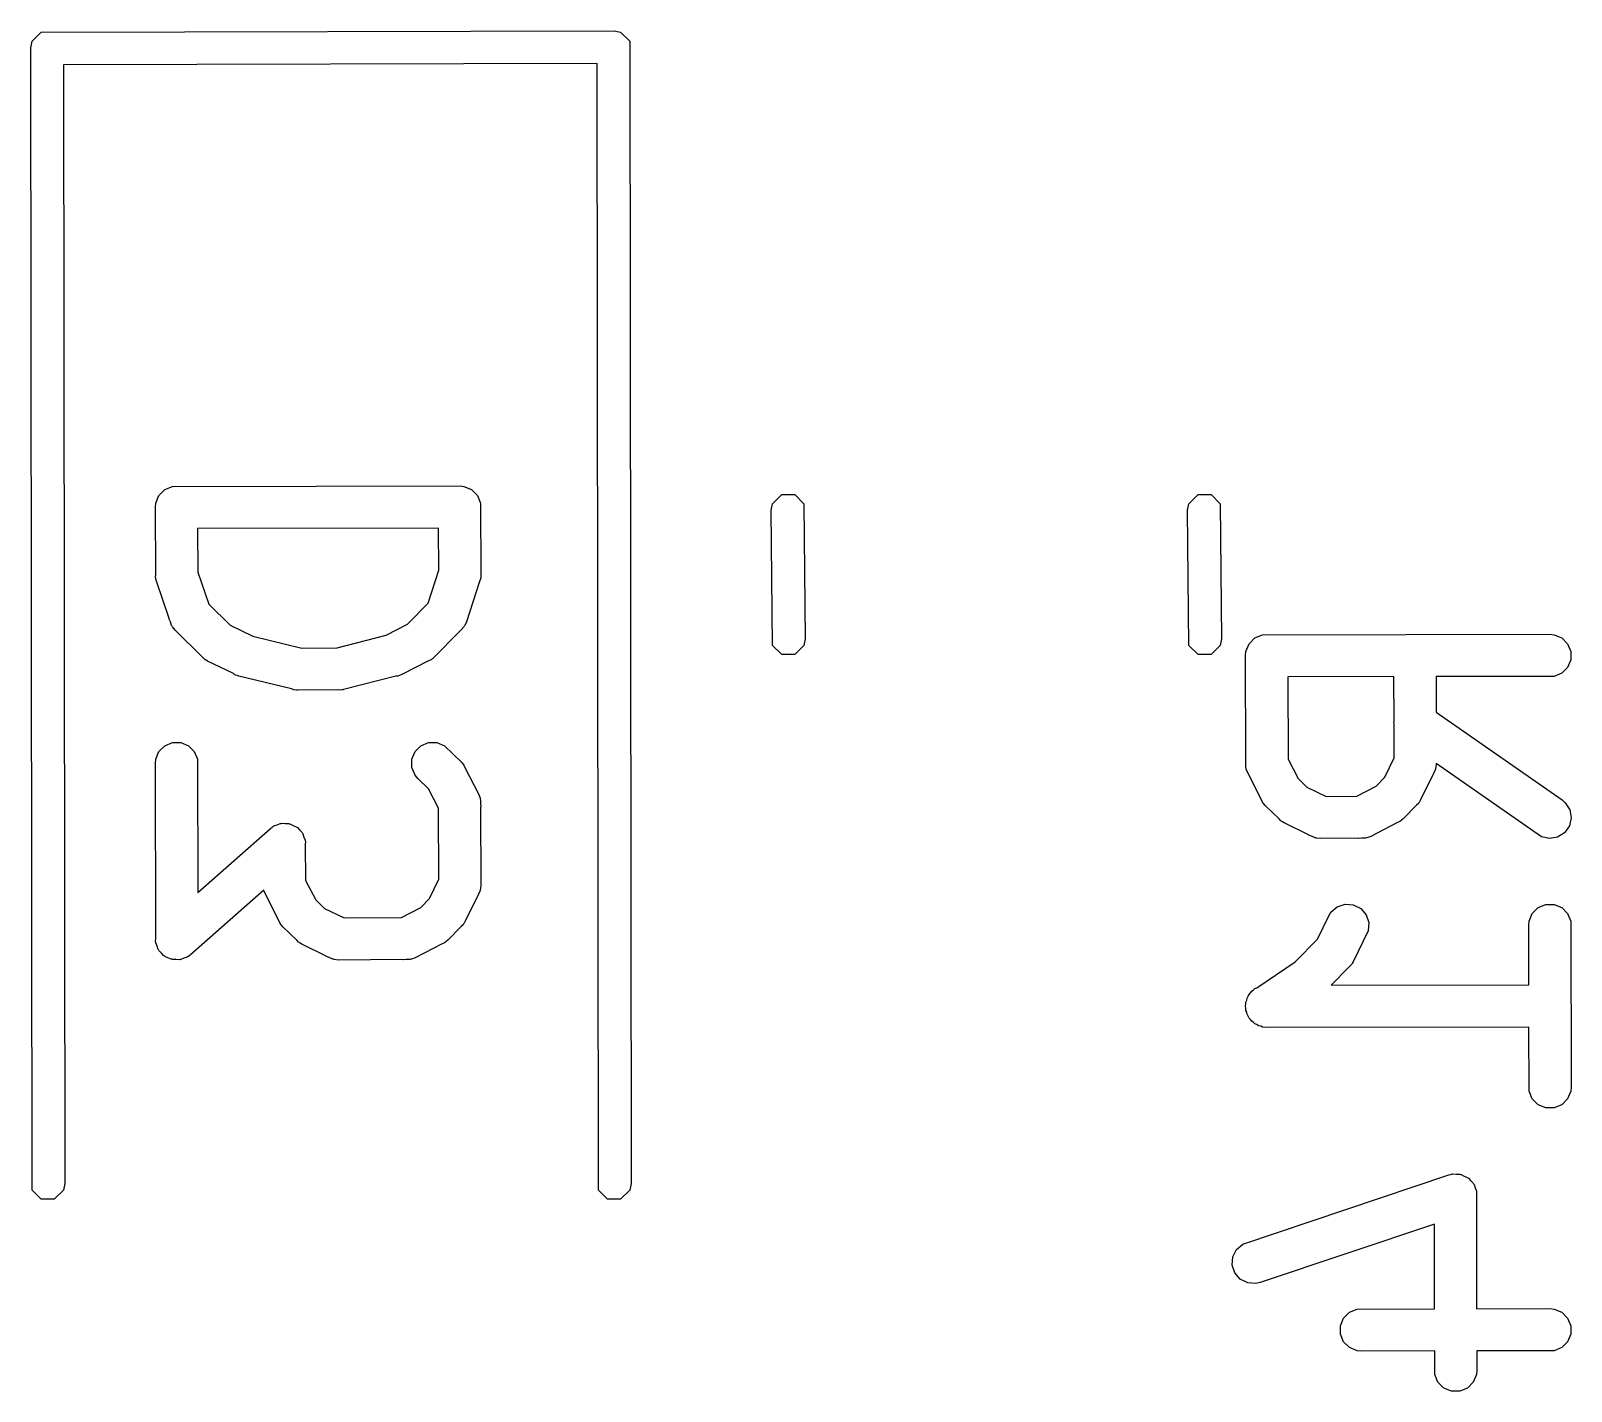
# Model space of a CAD drawing. Extents: x 195 to 310, y -208 to -141.
# Drawn here: x 249.59 to 255.03, y -181.88 to -177.08 of the extents above; entities that cross this region are included whole.
import ezdxf

# ---------------------------------------------------------------- set-up
doc = ezdxf.new("R2010")
doc.units = 0
doc.layers.add('BLACK', color=7, linetype='CONTINUOUS')

msp = doc.modelspace()

# ---------------------------------------------------------------- linework, layer by layer
at = {"layer": 'BLACK', "linetype": 'CONTINUOUS'}
for p, q in [((249.59, -177.14), (249.594567, -177.117039)), ((249.594567, -177.117039), (249.627039, -177.084567)), ((249.627039, -177.084567), (251.65, -177.08)), ((251.65, -177.08), (251.672961, -177.084567)), ((251.672961, -177.084567), (251.705433, -177.117039)), ((251.705433, -177.117039), (251.71, -181.15)), ((249.594567, -181.172961), (249.59, -177.14)), ((251.590062, -177.19562), (249.705526, -177.199874)), ((249.705526, -177.199874), (249.71, -181.15)), ((251.594567, -181.172961), (251.590062, -177.19562)), ((250.063151, -178.699545), (250.090187, -178.688346)), ((250.090187, -178.688346), (251.104819, -178.686905)), ((251.104819, -178.686905), (251.119451, -178.688346)), ((251.119451, -178.688346), (251.146487, -178.699545)), ((250.029819, -178.761905), (250.03126, -178.747273)), ((250.03126, -178.747273), (250.042459, -178.720237)), ((250.042459, -178.720237), (250.063151, -178.699545)), ((251.146487, -178.699545), (251.167179, -178.720237)), ((251.167179, -178.720237), (251.178378, -178.747273)), ((251.178378, -178.747273), (251.179819, -179)), ((252.205, -178.772936), (252.209567, -178.749975)), ((252.209567, -178.749975), (252.242039, -178.717503)), ((252.242039, -178.717503), (252.287961, -178.717503)), ((252.287961, -178.717503), (252.320433, -178.749975)), ((252.320433, -178.749975), (252.325, -179.227064)), ((253.675, -178.772936), (253.679567, -178.749975)), ((253.679567, -178.749975), (253.712039, -178.717503)), ((253.712039, -178.717503), (253.757961, -178.717503)), ((253.757961, -178.717503), (253.790433, -178.749975)), ((253.790433, -178.749975), (253.795, -179.227064)), ((250.031169, -178.998674), (250.029819, -178.761905)), ((252.209567, -179.250025), (252.205, -178.772936)), ((253.679567, -179.250025), (253.675, -178.772936)), ((251.030239, -178.83559), (250.178888, -178.836799)), ((250.178888, -178.836799), (250.17977, -178.991406)), ((251.031086, -178.984257), (251.030239, -178.83559)), ((250.030408, -179.00938), (250.031169, -178.998674)), ((250.031251, -179.013088), (250.030408, -179.00938)), ((250.03126, -179.014632), (250.031251, -179.013088)), ((250.032018, -179.016463), (250.03126, -179.014632)), ((250.033668, -179.023717), (250.032018, -179.016463)), ((250.078879, -179.155507), (250.033668, -179.023717)), ((250.17977, -178.991406), (250.218562, -179.104485)), ((250.993348, -179.100853), (251.031086, -178.984257)), ((251.1745, -179.023992), (251.128351, -179.166574)), ((251.178378, -179.014632), (251.1745, -179.023992)), ((251.178748, -179.010868), (251.178378, -179.014632)), ((251.17923, -179.009381), (251.178748, -179.010868)), ((251.179819, -179), (251.179089, -179.007406)), ((251.179089, -179.007406), (251.17923, -179.009381)), ((250.218562, -179.104485), (250.294286, -179.178762)), ((250.920558, -179.175061), (250.993348, -179.100853)), ((250.078879, -179.157488), (250.078879, -179.155507)), ((250.082834, -179.167037), (250.078879, -179.157488)), ((250.087281, -179.179999), (250.082834, -179.167037)), ((250.089046, -179.182034), (250.087281, -179.179999)), ((250.090078, -179.184525), (250.089046, -179.182034)), ((250.099405, -179.19589), (250.090078, -179.184525)), ((250.294286, -179.178762), (250.374096, -179.217487)), ((250.845421, -179.213753), (250.920558, -179.175061)), ((251.119561, -179.184525), (251.109813, -179.194462)), ((251.120592, -179.182034), (251.119561, -179.184525)), ((251.122357, -179.18), (251.120592, -179.182034)), ((251.128351, -179.166574), (251.122357, -179.18)), ((250.195172, -179.289827), (250.099405, -179.19589)), ((250.374096, -179.217487), (250.547219, -179.259513)), ((250.671991, -179.258371), (250.845421, -179.213753)), ((251.101479, -179.202958), (251.014994, -179.291128)), ((251.103183, -179.202107), (251.101479, -179.202958)), ((251.109813, -179.194462), (251.103183, -179.202107)), ((252.325, -179.227064), (252.320433, -179.250025)), ((253.795, -179.227064), (253.790433, -179.250025)), ((253.892459, -179.244046), (253.913151, -179.223354)), ((253.913151, -179.223354), (253.940187, -179.212155)), ((253.940187, -179.212155), (254.954819, -179.210714)), ((254.954819, -179.210714), (254.969451, -179.212155)), ((254.969451, -179.212155), (254.996487, -179.223354)), ((254.996487, -179.223354), (255.017179, -179.244046)), ((250.201692, -179.297345), (250.195172, -179.289827)), ((250.547219, -179.259513), (250.671991, -179.258371)), ((251.009244, -179.295846), (251.007945, -179.297345)), ((251.014994, -179.291128), (251.009244, -179.295846)), ((252.242039, -179.282497), (252.209567, -179.250025)), ((252.287961, -179.282497), (252.242039, -179.282497)), ((252.320433, -179.250025), (252.287961, -179.282497)), ((253.712039, -179.282497), (253.679567, -179.250025)), ((253.757961, -179.282497), (253.712039, -179.282497)), ((253.790433, -179.250025), (253.757961, -179.282497)), ((253.879819, -179.285714), (253.88126, -179.271082)), ((253.881164, -179.655016), (253.879819, -179.285714)), ((253.88126, -179.271082), (253.892459, -179.244046)), ((255.017179, -179.244046), (255.028378, -179.271082)), ((255.028378, -179.271082), (255.028378, -179.300346)), ((250.204885, -179.299355), (250.201692, -179.297345)), ((250.206008, -179.300456), (250.204885, -179.299355)), ((250.20784, -179.301214), (250.206008, -179.300456)), ((250.214135, -179.305177), (250.20784, -179.301214)), ((250.305367, -179.349445), (250.214135, -179.305177)), ((250.310878, -179.353528), (250.305367, -179.349445)), ((250.994816, -179.304105), (250.900264, -179.352796)), ((251.003628, -179.300456), (250.994816, -179.304105)), ((251.006532, -179.298072), (251.003628, -179.300456)), ((251.007945, -179.297345), (251.006532, -179.298072)), ((254.996487, -179.348074), (254.969451, -179.359273)), ((255.017179, -179.327382), (254.996487, -179.348074)), ((255.028378, -179.300346), (255.017179, -179.327382)), ((250.321893, -179.357463), (250.310878, -179.353528)), ((250.323104, -179.358051), (250.321893, -179.357463)), ((250.323644, -179.358089), (250.323104, -179.358051)), ((250.324724, -179.358475), (250.323644, -179.358089)), ((250.511089, -179.403715), (250.324724, -179.358475)), ((250.518758, -179.406892), (250.511089, -179.403715)), ((250.879135, -179.358576), (250.694437, -179.406094)), ((250.886532, -179.358051), (250.879135, -179.358576)), ((250.897514, -179.353848), (250.886532, -179.358051)), ((250.898759, -179.353528), (250.897514, -179.353848)), ((250.899194, -179.353205), (250.898759, -179.353528)), ((250.900264, -179.352796), (250.899194, -179.353205)), ((254.403898, -179.360076), (254.028704, -179.360609)), ((254.028704, -179.360609), (254.029762, -179.651157)), ((254.404475, -179.518438), (254.403898, -179.360076)), ((254.969451, -179.359273), (254.55251, -179.359865)), ((254.55251, -179.359865), (254.552969, -179.485899)), ((250.527872, -179.407789), (250.518758, -179.406892)), ((250.529744, -179.408244), (250.527872, -179.407789)), ((250.530836, -179.408081), (250.529744, -179.408244)), ((250.53339, -179.408333), (250.530836, -179.408081)), ((250.671969, -179.407065), (250.53339, -179.408333)), ((250.679893, -179.408244), (250.671969, -179.407065)), ((250.688917, -179.406909), (250.679893, -179.408244)), ((250.690879, -179.406892), (250.688917, -179.406909)), ((250.6919, -179.406469), (250.690879, -179.406892)), ((250.694437, -179.406094), (250.6919, -179.406469)), ((254.552969, -179.485899), (254.997829, -179.7957)), ((254.403646, -179.522184), (254.404475, -179.518438)), ((254.404507, -179.527064), (254.403646, -179.522184)), ((254.404943, -179.646733), (254.404507, -179.527064)), ((250.042459, -179.624999), (250.063151, -179.604307)), ((250.063151, -179.604307), (250.090187, -179.593108)), ((250.090187, -179.593108), (250.119451, -179.593108)), ((250.119451, -179.593108), (250.146487, -179.604307)), ((250.146487, -179.604307), (250.167179, -179.624999)), ((250.947219, -179.625), (250.967912, -179.604307)), ((250.967912, -179.604307), (250.994948, -179.593108)), ((250.994948, -179.593108), (251.024211, -179.593108)), ((251.024211, -179.593108), (251.051247, -179.604306)), ((251.051247, -179.604306), (251.110232, -179.661252)), ((250.029819, -179.666667), (250.03126, -179.652035)), ((250.031222, -180.28383), (250.029819, -179.666667)), ((250.03126, -179.652035), (250.042459, -179.624999)), ((250.167179, -179.624999), (250.178378, -179.652035)), ((250.178378, -179.652035), (250.179446, -180.122014)), ((250.936021, -179.652036), (250.947219, -179.625)), ((250.936021, -179.681299), (250.936021, -179.652036)), ((251.110232, -179.661252), (251.11495, -179.667001)), ((251.11495, -179.667001), (251.11645, -179.668302)), ((251.11645, -179.668302), (251.117177, -179.669715)), ((251.117177, -179.669715), (251.11956, -179.672618)), ((251.11956, -179.672618), (251.123209, -179.681428)), ((253.880408, -179.657285), (253.881164, -179.655016)), ((253.881213, -179.668626), (253.880408, -179.657285)), ((253.88126, -179.681298), (253.881213, -179.668626)), ((254.029762, -179.651157), (254.065133, -179.719845)), ((254.371576, -179.715499), (254.404943, -179.646733)), ((254.553557, -179.667384), (254.552187, -179.681298)), ((254.924623, -179.925795), (254.553557, -179.667384)), ((250.94722, -179.708335), (250.936021, -179.681299)), ((250.956548, -179.719701), (250.94722, -179.708335)), ((250.994504, -179.756345), (250.956548, -179.719701)), ((251.123209, -179.681428), (251.171901, -179.775983)), ((253.882291, -179.683787), (253.88126, -179.681298)), ((253.882482, -179.686475), (253.882291, -179.683787)), ((253.887737, -179.700207), (253.882482, -179.686475)), ((253.936429, -179.794763), (253.887737, -179.700207)), ((254.065133, -179.719845), (254.096461, -179.75009)), ((254.341331, -179.746827), (254.371576, -179.715499)), ((254.539766, -179.709555), (254.498091, -179.795445)), ((254.540988, -179.708334), (254.539766, -179.709555)), ((254.544657, -179.699474), (254.540988, -179.708334)), ((254.550965, -179.686476), (254.544657, -179.699474)), ((254.551156, -179.683786), (254.550965, -179.686476)), ((254.552187, -179.681298), (254.551156, -179.683786)), ((251.029893, -179.825067), (250.994504, -179.756345)), ((251.171901, -179.775983), (251.177156, -179.789714)), ((254.096461, -179.75009), (254.164842, -179.78327)), ((254.164842, -179.78327), (254.272474, -179.782285)), ((254.272474, -179.782285), (254.341331, -179.746827)), ((251.031094, -180.075386), (251.029893, -179.825067)), ((251.177156, -179.789714), (251.177347, -179.792403)), ((251.177347, -179.792403), (251.178378, -179.794892)), ((251.178378, -179.794892), (251.178439, -179.807783)), ((251.178439, -179.807783), (251.17923, -179.818904)), ((251.17923, -179.818904), (251.178503, -179.821083)), ((251.178503, -179.821083), (251.179819, -180.095238)), ((253.940078, -179.803572), (253.936429, -179.794763)), ((253.94246, -179.806474), (253.940078, -179.803572)), ((253.943188, -179.807888), (253.94246, -179.806474)), ((253.944686, -179.809187), (253.943188, -179.807888)), ((253.949405, -179.814937), (253.944686, -179.809187)), ((253.99844, -179.862278), (253.949405, -179.814937)), ((254.483764, -179.81352), (254.436423, -179.862556)), ((254.490259, -179.807888), (254.483764, -179.81352)), ((254.492238, -179.804742), (254.490259, -179.807888)), ((254.493369, -179.803572), (254.492238, -179.804742)), ((254.494126, -179.801744), (254.493369, -179.803572)), ((254.498091, -179.795445), (254.494126, -179.801744)), ((254.997829, -179.7957), (255.008989, -179.805271)), ((255.008989, -179.805271), (255.024716, -179.82995)), ((255.024716, -179.82995), (255.029802, -179.858767)), ((250.436383, -179.895938), (250.442707, -179.891416)), ((250.442707, -179.891416), (250.444103, -179.890021)), ((250.444103, -179.890021), (250.445426, -179.889472)), ((250.445426, -179.889472), (250.448344, -179.887387)), ((250.448344, -179.887387), (250.459881, -179.883485)), ((250.459881, -179.883485), (250.471139, -179.878822)), ((250.471139, -179.878822), (250.47367, -179.878822)), ((250.47367, -179.878822), (250.476065, -179.878012)), ((250.476065, -179.878012), (250.488218, -179.878822)), ((250.488218, -179.878822), (250.500403, -179.878822)), ((250.500403, -179.878822), (250.502739, -179.879789)), ((250.502739, -179.879789), (250.505263, -179.879958)), ((250.505263, -179.879958), (250.516188, -179.88536)), ((250.516188, -179.88536), (250.527439, -179.890021)), ((250.527439, -179.890021), (250.529225, -179.891807)), ((250.529225, -179.891807), (250.531495, -179.89293)), ((250.531495, -179.89293), (250.53952, -179.902102)), ((254.004073, -179.868773), (253.99844, -179.862278)), ((254.007218, -179.870752), (254.004073, -179.868773)), ((254.008389, -179.871883), (254.007218, -179.870752)), ((254.010216, -179.87264), (254.008389, -179.871883)), ((254.016516, -179.876605), (254.010216, -179.87264)), ((254.102405, -179.91828), (254.016516, -179.876605)), ((254.416249, -179.875531), (254.321693, -179.924224)), ((254.425058, -179.871883), (254.416249, -179.875531)), ((254.42796, -179.8695), (254.425058, -179.871883)), ((254.429374, -179.868773), (254.42796, -179.8695)), ((254.430673, -179.867274), (254.429374, -179.868773)), ((254.436423, -179.862556), (254.430673, -179.867274)), ((255.023472, -179.887338), (255.00669, -179.911312)), ((255.029802, -179.858767), (255.023472, -179.887338)), ((250.179446, -180.122014), (250.436383, -179.895938)), ((250.53952, -179.902102), (250.548131, -179.910713)), ((250.548131, -179.910713), (250.549099, -179.913049)), ((250.549099, -179.913049), (250.550765, -179.914954)), ((250.550765, -179.914954), (250.554666, -179.926491)), ((250.554666, -179.926491), (250.55933, -179.937749)), ((250.55933, -179.937749), (250.559353, -179.94035)), ((250.559353, -179.94035), (250.56014, -179.942675)), ((250.56014, -179.942675), (250.559467, -179.952766)), ((254.103627, -179.919502), (254.102405, -179.91828)), ((254.112486, -179.923171), (254.103627, -179.919502)), ((254.125485, -179.929479), (254.112486, -179.923171)), ((254.128174, -179.92967), (254.125485, -179.929479)), ((254.130663, -179.930701), (254.128174, -179.92967)), ((254.145295, -179.932142), (254.130663, -179.930701)), ((254.276924, -179.930937), (254.145295, -179.932142)), ((254.278771, -179.931553), (254.276924, -179.930937)), ((254.288985, -179.930827), (254.278771, -179.931553)), ((254.302784, -179.930701), (254.288985, -179.930827)), ((254.305273, -179.929669), (254.302784, -179.930701)), ((254.307961, -179.929479), (254.305273, -179.929669)), ((254.321693, -179.924224), (254.307961, -179.929479)), ((254.953194, -179.932124), (254.924623, -179.925795)), ((254.982012, -179.927039), (254.953194, -179.932124)), ((255.00669, -179.911312), (254.982012, -179.927039)), ((250.559467, -179.952766), (250.560627, -180.07956)), ((250.560627, -180.07956), (250.596085, -180.148417)), ((250.997767, -180.144071), (251.031094, -180.075386)), ((251.177347, -180.112358), (251.177156, -180.115048)), ((251.178378, -180.10987), (251.177347, -180.112358)), ((251.179819, -180.095238), (251.178378, -180.10987)), ((250.413368, -180.114121), (250.154207, -180.342157)), ((250.413434, -180.115047), (250.413368, -180.114121)), ((250.418689, -180.128779), (250.413434, -180.115047)), ((250.467381, -180.223335), (250.418689, -180.128779)), ((250.596085, -180.148417), (250.627413, -180.178662)), ((250.967521, -180.175398), (250.997767, -180.144071)), ((251.165957, -180.138127), (251.124282, -180.224017)), ((251.167179, -180.136906), (251.165957, -180.138127)), ((251.170848, -180.128046), (251.167179, -180.136906)), ((251.177156, -180.115048), (251.170848, -180.128046)), ((254.203391, -180.172938), (254.231152, -180.163684)), ((254.231152, -180.163684), (254.260342, -180.165758)), ((254.260342, -180.165758), (254.286517, -180.178846)), ((254.913151, -180.175735), (254.940187, -180.164536)), ((254.940187, -180.164536), (254.969451, -180.164536)), ((254.969451, -180.164536), (254.996487, -180.175735)), ((250.627413, -180.178662), (250.696034, -180.211958)), ((250.696034, -180.211958), (250.89877, -180.210802)), ((250.89877, -180.210802), (250.967521, -180.175398)), ((254.133581, -180.286722), (254.173451, -180.204554)), ((254.173451, -180.204554), (254.181283, -180.192111)), ((254.181283, -180.192111), (254.203391, -180.172938)), ((254.286517, -180.178846), (254.30569, -180.200953)), ((254.30569, -180.200953), (254.314944, -180.228715)), ((254.88126, -180.223463), (254.892459, -180.196427)), ((254.892459, -180.196427), (254.913151, -180.175735)), ((254.996487, -180.175735), (255.017179, -180.196427)), ((255.017179, -180.196427), (255.028378, -180.223463)), ((250.47103, -180.232144), (250.467381, -180.223335)), ((250.473412, -180.235046), (250.47103, -180.232144)), ((250.47414, -180.23646), (250.473412, -180.235046)), ((250.475638, -180.237759), (250.47414, -180.23646)), ((250.480357, -180.243509), (250.475638, -180.237759)), ((250.529392, -180.29085), (250.480357, -180.243509)), ((251.109953, -180.242093), (251.062612, -180.291129)), ((251.11645, -180.23646), (251.109953, -180.242093)), ((251.118429, -180.233314), (251.11645, -180.23646)), ((251.11956, -180.232144), (251.118429, -180.233314)), ((251.120317, -180.230316), (251.11956, -180.232144)), ((251.124282, -180.224017), (251.120317, -180.230316)), ((254.31287, -180.257905), (254.259996, -180.366874)), ((254.314944, -180.228715), (254.31287, -180.257905)), ((254.879819, -180.238095), (254.88126, -180.223463)), ((254.880337, -180.448914), (254.879819, -180.238095)), ((255.028378, -180.223463), (255.029819, -180.809523)), ((250.03045, -180.29542), (250.031222, -180.28383)), ((250.031254, -180.297797), (250.03045, -180.29542)), ((250.03126, -180.300346), (250.031254, -180.297797)), ((250.035923, -180.311603), (250.03126, -180.300346)), ((250.039825, -180.323141), (250.035923, -180.311603)), ((250.04149, -180.325045), (250.039825, -180.323141)), ((250.042459, -180.327382), (250.04149, -180.325045)), ((250.051069, -180.335992), (250.042459, -180.327382)), ((250.535025, -180.297345), (250.529392, -180.29085)), ((250.53817, -180.299324), (250.535025, -180.297345)), ((250.539341, -180.300455), (250.53817, -180.299324)), ((250.541168, -180.301212), (250.539341, -180.300455)), ((250.547468, -180.305177), (250.541168, -180.301212)), ((250.633357, -180.346852), (250.547468, -180.305177)), ((251.042435, -180.304105), (250.947883, -180.352796)), ((251.051247, -180.300456), (251.042435, -180.304105)), ((251.054151, -180.298072), (251.051247, -180.300456)), ((251.055564, -180.297345), (251.054151, -180.298072)), ((251.056863, -180.295846), (251.055564, -180.297345)), ((251.062612, -180.291129), (251.056863, -180.295846)), ((254.054825, -180.367013), (254.133581, -180.286722)), ((250.059095, -180.345165), (250.051069, -180.335992)), ((250.061364, -180.346287), (250.059095, -180.345165)), ((250.063151, -180.348074), (250.061364, -180.346287)), ((250.074401, -180.352734), (250.063151, -180.348074)), ((250.085327, -180.358137), (250.074401, -180.352734)), ((250.08785, -180.358305), (250.085327, -180.358137)), ((250.090187, -180.359273), (250.08785, -180.358305)), ((250.102372, -180.359273), (250.090187, -180.359273)), ((250.114525, -180.360083), (250.102372, -180.359273)), ((250.11692, -180.359273), (250.114525, -180.360083)), ((250.119451, -180.359273), (250.11692, -180.359273)), ((250.130708, -180.354609), (250.119451, -180.359273)), ((250.142246, -180.350708), (250.130708, -180.354609)), ((250.145163, -180.348622), (250.142246, -180.350708)), ((250.146487, -180.348074), (250.145163, -180.348622)), ((250.147882, -180.346678), (250.146487, -180.348074)), ((250.154207, -180.342157), (250.147882, -180.346678)), ((250.634579, -180.348074), (250.633357, -180.346852)), ((250.643438, -180.351743), (250.634579, -180.348074)), ((250.656437, -180.358051), (250.643438, -180.351743)), ((250.659126, -180.358242), (250.656437, -180.358051)), ((250.661615, -180.359273), (250.659126, -180.358242)), ((250.676247, -180.360714), (250.661615, -180.359273)), ((250.902851, -180.359421), (250.676247, -180.360714)), ((250.904961, -180.360125), (250.902851, -180.359421)), ((250.915903, -180.359347), (250.904961, -180.360125)), ((250.928974, -180.359273), (250.915903, -180.359347)), ((250.931463, -180.358241), (250.928974, -180.359273)), ((250.934151, -180.358051), (250.931463, -180.358241)), ((250.947883, -180.352796), (250.934151, -180.358051)), ((253.919238, -180.458927), (254.054825, -180.367013)), ((254.252164, -180.379317), (254.244646, -180.385836)), ((254.254174, -180.376123), (254.252164, -180.379317)), ((254.255275, -180.375001), (254.254174, -180.376123)), ((254.256033, -180.373168), (254.255275, -180.375001)), ((254.259996, -180.366874), (254.256033, -180.373168)), ((254.244646, -180.385836), (254.1818, -180.449906)), ((253.885558, -180.495036), (253.889646, -180.48893)), ((253.889646, -180.48893), (253.892459, -180.482141)), ((253.892459, -180.482141), (253.897709, -180.47689)), ((253.897709, -180.47689), (253.901841, -180.470721)), ((253.901841, -180.470721), (253.908168, -180.466431)), ((253.908168, -180.466431), (253.913151, -180.461449)), ((253.913151, -180.461449), (253.919238, -180.458927)), ((254.1818, -180.449906), (254.880337, -180.448914)), ((253.879819, -180.52373), (253.88126, -180.516525)), ((253.88126, -180.531014), (253.879819, -180.52373)), ((253.88126, -180.509177), (253.884101, -180.502316)), ((253.88126, -180.516525), (253.88126, -180.509177)), ((253.88126, -180.538441), (253.88126, -180.531014)), ((253.884072, -180.545229), (253.88126, -180.538441)), ((253.885498, -180.552438), (253.884072, -180.545229)), ((253.884101, -180.502316), (253.885558, -180.495036)), ((253.889617, -180.558616), (253.885498, -180.552438)), ((253.892459, -180.565477), (253.889617, -180.558616)), ((253.897654, -180.570672), (253.892459, -180.565477)), ((253.901731, -180.576787), (253.897654, -180.570672)), ((253.9079, -180.580918), (253.901731, -180.576787)), ((253.913151, -180.586169), (253.9079, -180.580918)), ((253.91994, -180.588981), (253.913151, -180.586169)), ((253.926046, -180.59307), (253.91994, -180.588981)), ((253.933326, -180.594526), (253.926046, -180.59307)), ((253.940187, -180.597368), (253.933326, -180.594526)), ((253.954663, -180.598793), (253.940187, -180.597368)), ((253.95474, -180.598809), (253.954663, -180.598793)), ((253.954766, -180.598803), (253.95474, -180.598809)), ((253.954819, -180.598809), (253.954766, -180.598803)), ((254.880702, -180.597494), (253.954819, -180.598809)), ((254.88126, -180.824155), (254.880702, -180.597494)), ((255.029819, -180.809523), (255.028378, -180.824155)), ((254.892459, -180.851191), (254.88126, -180.824155)), ((254.913151, -180.871883), (254.892459, -180.851191)), ((254.940187, -180.883082), (254.913151, -180.871883)), ((254.996487, -180.871883), (254.969451, -180.883082)), ((255.017179, -180.851191), (254.996487, -180.871883)), ((255.028378, -180.824155), (255.017179, -180.851191)), ((254.969451, -180.883082), (254.940187, -180.883082)), ((253.870057, -181.363414), (254.597767, -181.119325)), ((254.597767, -181.119325), (254.605022, -181.117675)), ((254.605022, -181.117675), (254.606853, -181.116917)), ((254.606853, -181.116917), (254.608357, -181.116917)), ((254.608357, -181.116917), (254.612104, -181.116065)), ((254.612104, -181.116065), (254.624089, -181.116917)), ((254.624089, -181.116917), (254.636117, -181.116917)), ((254.636117, -181.116917), (254.638608, -181.117949)), ((254.638608, -181.117949), (254.641294, -181.11814)), ((254.641294, -181.11814), (254.652041, -181.123513)), ((254.652041, -181.123513), (254.663153, -181.128116)), ((254.663153, -181.128116), (254.665058, -181.130021)), ((254.665058, -181.130021), (254.667468, -181.131226)), ((254.667468, -181.131226), (254.675342, -181.140305)), ((254.675342, -181.140305), (254.683845, -181.148808)), ((249.627039, -181.205433), (249.594567, -181.172961)), ((249.705433, -181.172961), (249.672961, -181.205433)), ((249.71, -181.15), (249.705433, -181.172961)), ((251.627039, -181.205433), (251.594567, -181.172961)), ((251.705433, -181.172961), (251.672961, -181.205433)), ((251.71, -181.15), (251.705433, -181.172961)), ((254.683845, -181.148808), (254.684876, -181.151298)), ((254.684876, -181.151298), (254.686642, -181.153334)), ((254.686642, -181.153334), (254.690442, -181.164734)), ((254.690442, -181.164734), (254.695044, -181.175844)), ((254.695044, -181.175844), (254.69505, -181.178558)), ((254.69505, -181.178558), (254.695896, -181.181096)), ((254.695896, -181.181096), (254.695081, -181.192547)), ((254.695081, -181.192547), (254.69599, -181.592213)), ((249.672961, -181.205433), (249.627039, -181.205433)), ((251.672961, -181.205433), (251.627039, -181.205433)), ((254.546718, -181.293169), (253.930917, -181.499722)), ((254.547399, -181.592527), (254.546718, -181.293169)), ((253.84795, -181.382588), (253.870057, -181.363414)), ((253.832789, -181.437951), (253.834864, -181.408761)), ((253.834864, -181.408761), (253.84795, -181.382588)), ((253.842043, -181.465714), (253.832789, -181.437951)), ((253.861217, -181.487821), (253.842043, -181.465714)), ((253.88739, -181.500907), (253.861217, -181.487821)), ((253.91658, -181.502982), (253.88739, -181.500907)), ((253.930917, -181.499722), (253.91658, -181.502982)), ((254.214593, -181.652034), (254.225792, -181.624998)), ((254.225792, -181.624998), (254.246484, -181.604306)), ((254.246484, -181.604306), (254.27352, -181.593107)), ((254.27352, -181.593107), (254.547399, -181.592527)), ((254.69599, -181.592213), (254.954819, -181.591666)), ((254.954819, -181.591666), (254.969451, -181.593107)), ((254.969451, -181.593107), (254.996487, -181.604306)), ((254.996487, -181.604306), (255.017179, -181.624998)), ((255.017179, -181.624998), (255.028378, -181.652034)), ((254.214593, -181.681298), (254.214593, -181.652034)), ((254.225792, -181.708334), (254.214593, -181.681298)), ((255.028378, -181.681298), (255.017179, -181.708334)), ((255.028378, -181.652034), (255.028378, -181.681298)), ((254.246484, -181.729026), (254.225792, -181.708334)), ((254.27352, -181.740225), (254.246484, -181.729026)), ((254.288152, -181.741666), (254.27352, -181.740225)), ((254.547737, -181.741116), (254.288152, -181.741666)), ((254.547926, -181.824155), (254.547737, -181.741116)), ((254.969451, -181.740225), (254.696328, -181.740802)), ((254.696328, -181.740802), (254.696485, -181.809523)), ((254.996487, -181.729026), (254.969451, -181.740225)), ((255.017179, -181.708334), (254.996487, -181.729026)), ((254.559125, -181.851191), (254.547926, -181.824155)), ((254.579817, -181.871883), (254.559125, -181.851191)), ((254.683845, -181.851191), (254.663153, -181.871883)), ((254.695044, -181.824155), (254.683845, -181.851191)), ((254.696485, -181.809523), (254.695044, -181.824155)), ((254.606853, -181.883082), (254.579817, -181.871883)), ((254.636117, -181.883082), (254.606853, -181.883082)), ((254.663153, -181.871883), (254.636117, -181.883082))]:
    msp.add_line(p, q, dxfattribs=at)

doc.saveas('drawing.dxf')
